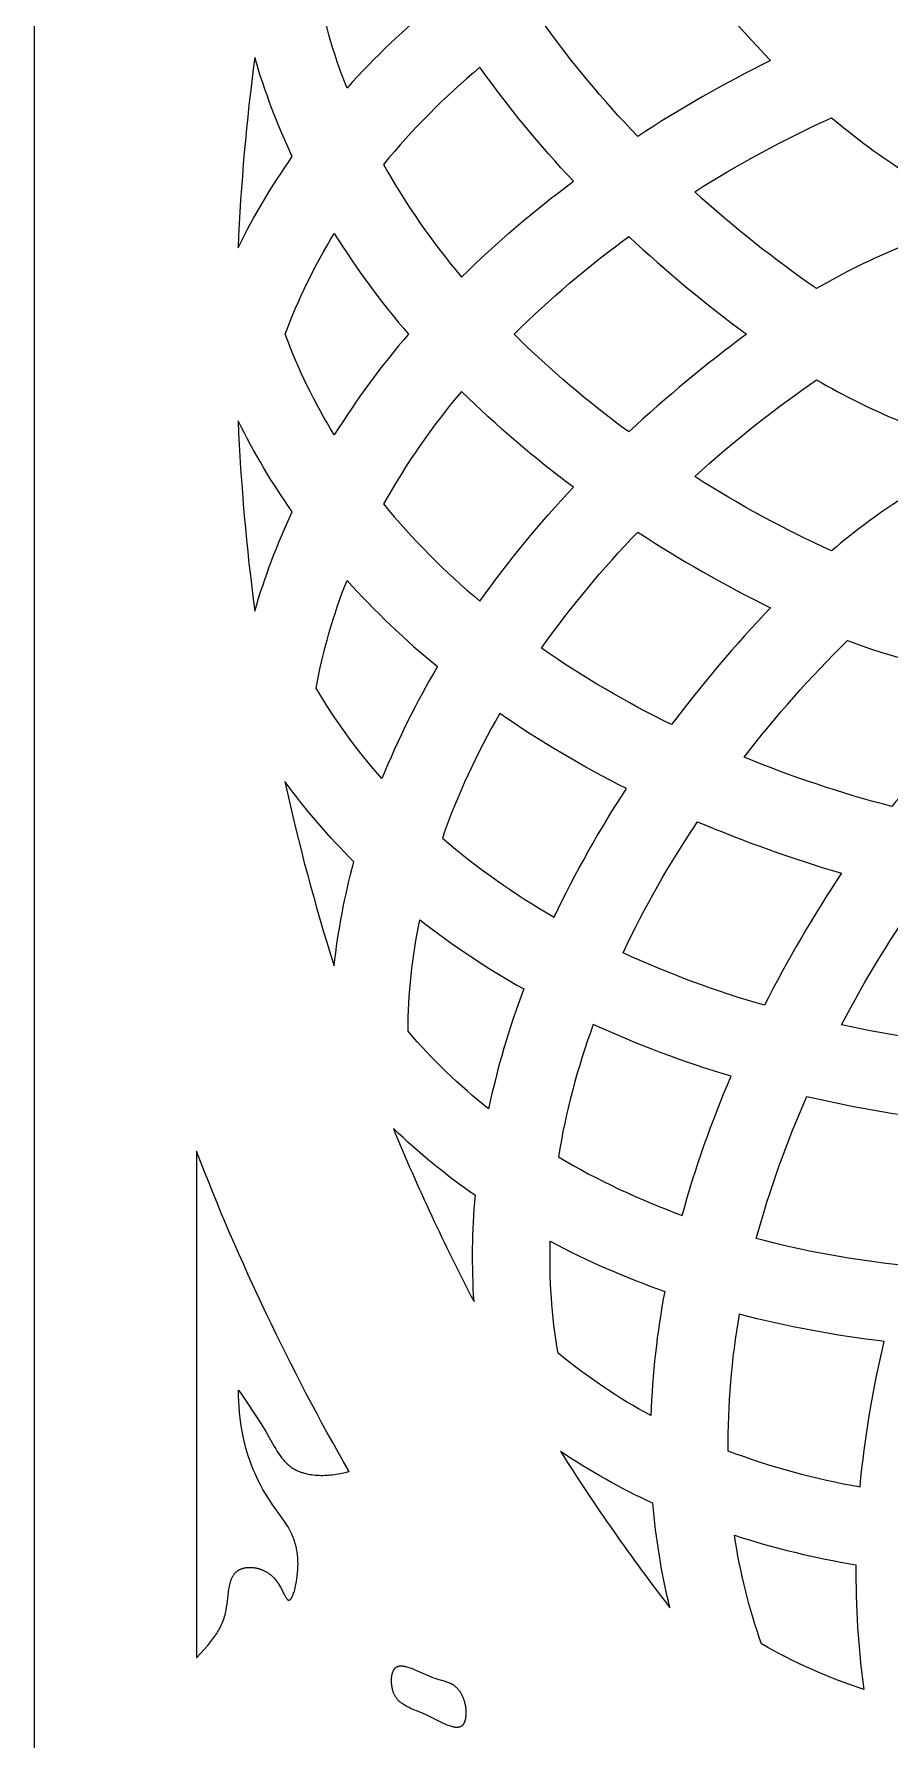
# Model space of a CAD drawing. Extents: x 198 to 1143, y 157 to 1987.
# Drawn here: x 197.6 to 374.3, y 782 to 1134.1 of the extents above; entities that cross this region are included whole.
import ezdxf

# ---------------------------------------------------------------- set-up
doc = ezdxf.new("R2010")
doc.units = 0
doc.layers.get('0').update_dxf_attribs({"linetype": 'CONTINUOUS'})

msp = doc.modelspace()

# ---------------------------------------------------------------- linework, layer by layer
for points in [[(197.57, 156.9), (1142.56, 156.9), (1142.56, 1987.4), (197.57, 1987.4)], [(286.04, 784.97), (286.01, 784.94), (285.97, 784.91), (285.94, 784.88), (285.91, 784.85), (285.87, 784.83), (285.84, 784.8), (285.8, 784.78), (285.77, 784.76), (285.73, 784.74), (285.69, 784.72), (285.65, 784.7), (285.62, 784.68), (285.58, 784.66), (285.54, 784.65), (285.5, 784.64), (285.45, 784.62), (285.41, 784.61), (285.37, 784.6), (285.33, 784.59), (285.28, 784.58), (285.24, 784.57), (285.2, 784.57), (285.15, 784.56), (285.1, 784.56), (285.06, 784.55), (285.01, 784.55), (284.96, 784.55), (284.92, 784.55), (284.87, 784.55), (284.82, 784.55), (284.72, 784.55), (284.62, 784.56), (284.51, 784.57), (284.41, 784.59), (284.3, 784.61), (284.19, 784.63), (284.08, 784.65), (283.97, 784.68), (283.86, 784.71), (283.62, 784.78), (283.38, 784.86), (283.14, 784.94), (282.89, 785.04), (282.64, 785.14), (282.38, 785.26), (281.85, 785.5), (278.56, 787.12), (277.43, 787.61), (275.35, 788.49), (274.88, 788.71), (274.65, 788.83), (274.42, 788.94), (274.2, 789.07), (273.99, 789.19), (273.79, 789.32), (273.69, 789.39), (273.59, 789.46), (273.49, 789.53), (273.4, 789.6), (273.31, 789.67), (273.21, 789.75), (273.12, 789.82), (273.04, 789.9), (272.95, 789.98), (272.87, 790.07), (272.79, 790.15), (272.71, 790.24), (272.63, 790.32), (272.55, 790.42), (272.48, 790.51), (272.41, 790.6), (272.34, 790.7), (272.28, 790.8), (272.21, 790.9), (272.15, 791.01), (272.09, 791.12), (272.03, 791.23), (271.98, 791.34), (271.92, 791.46), (271.87, 791.58), (271.82, 791.7), (271.77, 791.86), (271.72, 792.02), (271.67, 792.18), (271.62, 792.35), (271.58, 792.52), (271.55, 792.69), (271.51, 792.87), (271.49, 793.05), (271.46, 793.23), (271.44, 793.41), (271.43, 793.59), (271.41, 793.77), (271.41, 793.95), (271.4, 794.13), (271.4, 794.31), (271.41, 794.48), (271.42, 794.66), (271.43, 794.83), (271.45, 795), (271.47, 795.16), (271.5, 795.33), (271.53, 795.49), (271.55, 795.56), (271.57, 795.64), (271.59, 795.71), (271.61, 795.79), (271.63, 795.86), (271.66, 795.93), (271.68, 796), (271.71, 796.07), (271.73, 796.14), (271.76, 796.2), (271.79, 796.26), (271.82, 796.33), (271.85, 796.38), (271.88, 796.44), (271.92, 796.5), (271.95, 796.55), (271.99, 796.6), (272.01, 796.63), (272.03, 796.65), (272.05, 796.68), (272.07, 796.7), (272.09, 796.73), (272.11, 796.75), (272.14, 796.78), (272.17, 796.82), (272.21, 796.85), (272.24, 796.88), (272.28, 796.91), (272.32, 796.94), (272.36, 796.97), (272.4, 796.99), (272.44, 797.02), (272.48, 797.04), (272.52, 797.06), (272.56, 797.09), (272.6, 797.1), (272.65, 797.12), (272.69, 797.14), (272.74, 797.16), (272.78, 797.17), (272.83, 797.18), (272.87, 797.19), (272.92, 797.21), (272.97, 797.21), (273.02, 797.22), (273.07, 797.23), (273.12, 797.24), (273.17, 797.24), (273.22, 797.25), (273.27, 797.25), (273.32, 797.25), (273.38, 797.25), (273.43, 797.25), (273.48, 797.25), (273.54, 797.25), (273.65, 797.24), (273.76, 797.23), (273.88, 797.22), (274, 797.2), (274.12, 797.18), (274.24, 797.15), (274.36, 797.12), (274.49, 797.09), (274.74, 797.02), (275, 796.94), (275.27, 796.85), (275.54, 796.75), (276.09, 796.53), (279, 795.24), (279.58, 795), (279.87, 794.89), (280.15, 794.78), (280.43, 794.69), (280.7, 794.6), (282.51, 794.07), (282.75, 793.99), (282.98, 793.91), (283.21, 793.82), (283.33, 793.77), (283.44, 793.72), (283.55, 793.67), (283.65, 793.62), (283.76, 793.56), (283.87, 793.51), (283.97, 793.45), (284.07, 793.38), (284.17, 793.32), (284.27, 793.25), (284.37, 793.18), (284.46, 793.1), (284.56, 793.03), (284.65, 792.95), (284.74, 792.86), (284.83, 792.78), (284.92, 792.69), (285, 792.6), (285.09, 792.51), (285.17, 792.41), (285.25, 792.31), (285.33, 792.21), (285.4, 792.11), (285.48, 792.01), (285.55, 791.9), (285.62, 791.79), (285.69, 791.67), (285.76, 791.56), (285.83, 791.44), (285.89, 791.32), (285.95, 791.2), (286.01, 791.08), (286.07, 790.95), (286.12, 790.82), (286.18, 790.7), (286.23, 790.56), (286.28, 790.43), (286.32, 790.29), (286.37, 790.16), (286.41, 790.02), (286.46, 789.84), (286.51, 789.66), (286.55, 789.48), (286.59, 789.3), (286.62, 789.12), (286.65, 788.94), (286.68, 788.75), (286.7, 788.57), (286.72, 788.38), (286.74, 788.2), (286.75, 788.02), (286.76, 787.83), (286.76, 787.65), (286.76, 787.47), (286.76, 787.3), (286.75, 787.12), (286.74, 786.95), (286.72, 786.78), (286.7, 786.62), (286.68, 786.46), (286.65, 786.3), (286.62, 786.15), (286.6, 786.07), (286.58, 786), (286.56, 785.93), (286.54, 785.86), (286.51, 785.79), (286.49, 785.72), (286.47, 785.66), (286.44, 785.6), (286.41, 785.53), (286.38, 785.47), (286.35, 785.41), (286.32, 785.36), (286.29, 785.3), (286.26, 785.25), (286.23, 785.2), (286.19, 785.15), (286.17, 785.12), (286.15, 785.1), (286.14, 785.07), (286.12, 785.05), (286.1, 785.03), (286.08, 785.01), (286.06, 784.99)]]:
    msp.add_lwpolyline(points, close=True)
for points in [[(280.89, 1140.77, 0.037548), (262.21, 1122.97, -0.049372), (255.83, 1145.19, -0.049372), (269.43, 1163.89, 0.037548)], [(329.25, 1152.73, 0.029232), (349.68, 1128.64, 0.029232), (322.25, 1113, -0.037794), (302.38, 1136.98, -0.037794)], [(239.72, 1090.01, -0.039375), (250.91, 1108.82, -0.039375), (243.16, 1129.29, 0.022902)], [(308.97, 1103.74, -0.034459), (289.66, 1127.26, 0.046745), (269.74, 1107.17, 0.046745), (285.87, 1083.94, -0.034459)], [(362.3, 1116.85, 0.072141), (395.15, 1096.2, 0.072141), (359.21, 1081.57, -0.034729), (334.03, 1101.55, -0.034729)], [(274.89, 1072.15, 0.037548), (259.58, 1051.37, -0.049372), (249.44, 1072.15, -0.049372), (259.58, 1092.93, 0.037548)], [(320.44, 1092.32, 0.029232), (344.74, 1072.15, 0.029232), (320.44, 1051.98, -0.037794), (296.71, 1072.15, -0.037794)], [(308.97, 1040.56, -0.034459), (285.87, 1060.36, 0.046745), (269.74, 1037.13, 0.046745), (289.66, 1017.04, -0.034459)], [(359.21, 1062.73, 0.072141), (395.15, 1048.1, 0.072141), (362.3, 1027.44, -0.034729), (334.03, 1042.75, -0.034729)], [(243.16, 1015.01, -0.039375), (250.91, 1035.48, -0.039375), (239.72, 1054.29, 0.022902)], [(322.25, 1031.3, 0.029232), (349.68, 1015.66, 0.029232), (329.25, 991.57, -0.037794), (302.38, 1007.32, -0.037794)], [(280.89, 1003.53, 0.037548), (269.43, 980.41, -0.049372), (255.83, 999.11, -0.049372), (262.21, 1021.33, 0.037548)], [(365.57, 1008.9, 0.072141), (403.5, 1000.73, 0.072141), (374.74, 974.68, -0.034729), (344.24, 984.85, -0.034729)], [(319.94, 978.34, -0.034459), (293.76, 993.83, 0.046745), (281.9, 968.14, 0.046745), (305.01, 951.82, -0.034459)], [(259.56, 941.74, -0.039375), (263.64, 963.25, -0.039375), (249.36, 979.84, 0.022902)], [(334.62, 971.52, 0.029232), (364.36, 960.88, 0.029232), (348.42, 933.62, -0.037794), (319.23, 944.46, -0.037794)], [(381.18, 956.98, 0.072141), (419.96, 955.52, 0.072141), (396.15, 924.88, -0.034729), (364.35, 929.59, -0.034729)], [(298.72, 936.99, 0.037548), (291.45, 912.23, -0.049372), (274.81, 928.29, -0.049372), (277.23, 951.28, 0.037548)], [(341.55, 918.96, -0.034459), (313.07, 929.67, 0.046745), (305.86, 902.32, 0.046745), (331.45, 890.26, -0.034459)], [(357.19, 914.8, 0.029232), (388.32, 909.49, 0.029232), (377.36, 879.87, -0.037794), (346.73, 885.47, -0.037794)], [(288.45, 872.44, -0.039375), (288.73, 894.33, -0.039375), (271.78, 908.18, 0.022902)], [(231.13, 798.89), (233.43, 801.47), (233.87, 802), (234.3, 802.54), (234.71, 803.09), (234.91, 803.37), (235.1, 803.66), (235.29, 803.95), (235.47, 804.24), (235.65, 804.54), (235.82, 804.84), (235.99, 805.14), (236.15, 805.46), (236.3, 805.77), (236.44, 806.09), (236.58, 806.42), (236.7, 806.75), (236.82, 807.09), (236.93, 807.44), (237.03, 807.79), (237.12, 808.15), (237.18, 808.45), (237.24, 808.75), (237.35, 809.37), (237.44, 809.99), (237.74, 812.5), (237.82, 813.1), (237.87, 813.4), (237.93, 813.68), (237.99, 813.97), (238.05, 814.24), (238.12, 814.51), (238.16, 814.65), (238.2, 814.78), (238.24, 814.9), (238.29, 815.03), (238.34, 815.15), (238.38, 815.27), (238.44, 815.39), (238.49, 815.51), (238.55, 815.62), (238.6, 815.74), (238.67, 815.84), (238.73, 815.95), (238.8, 816.05), (238.87, 816.15), (238.94, 816.25), (238.98, 816.3), (239.02, 816.35), (239.05, 816.39), (239.09, 816.44), (239.14, 816.48), (239.18, 816.52), (239.22, 816.57), (239.26, 816.61), (239.31, 816.65), (239.35, 816.69), (239.4, 816.73), (239.44, 816.77), (239.49, 816.81), (239.54, 816.84), (239.58, 816.88), (239.63, 816.91), (239.67, 816.94), (239.72, 816.97), (239.81, 817.02), (239.91, 817.08), (240.01, 817.13), (240.11, 817.18), (240.22, 817.23), (240.32, 817.27), (240.43, 817.31), (240.54, 817.35), (240.66, 817.39), (240.77, 817.42), (240.89, 817.45), (241.01, 817.47), (241.13, 817.5), (241.25, 817.52), (241.37, 817.54), (241.5, 817.55), (241.62, 817.56), (241.75, 817.57), (241.88, 817.58), (242.01, 817.59), (242.14, 817.59), (242.27, 817.58), (242.41, 817.58), (242.54, 817.57), (242.67, 817.56), (242.81, 817.55), (242.94, 817.53), (243.08, 817.51), (243.22, 817.49), (243.35, 817.47), (243.49, 817.44), (243.63, 817.41), (243.76, 817.37), (243.9, 817.34), (244.04, 817.3), (244.17, 817.26), (244.31, 817.21), (244.45, 817.16), (244.58, 817.11), (244.72, 817.06), (244.85, 817), (244.99, 816.94), (245.12, 816.88), (245.25, 816.81), (245.38, 816.75), (245.51, 816.67), (245.64, 816.6), (245.77, 816.52), (245.89, 816.44), (246.02, 816.36), (246.14, 816.27), (246.26, 816.19), (246.38, 816.09), (246.5, 816), (246.62, 815.9), (246.73, 815.8), (246.85, 815.7), (246.96, 815.59), (247.07, 815.48), (247.17, 815.37), (247.28, 815.25), (247.38, 815.13), (247.5, 814.98), (247.63, 814.82), (247.74, 814.66), (247.86, 814.5), (247.97, 814.33), (248.07, 814.16), (248.28, 813.82), (248.47, 813.47), (249.29, 811.89), (249.43, 811.63), (249.5, 811.51), (249.57, 811.4), (249.64, 811.3), (249.67, 811.25), (249.7, 811.2), (249.74, 811.16), (249.77, 811.12), (249.8, 811.08), (249.83, 811.04), (249.85, 811.03), (249.86, 811.01), (249.88, 810.99), (249.9, 810.98), (249.91, 810.97), (249.93, 810.95), (249.94, 810.94), (249.96, 810.93), (249.98, 810.92), (249.99, 810.91), (250.01, 810.9), (250.02, 810.89), (250.02, 810.89), (250.03, 810.88), (250.04, 810.88), (250.05, 810.87), (250.06, 810.87), (250.06, 810.87), (250.07, 810.86), (250.08, 810.86), (250.09, 810.86), (250.1, 810.85), (250.11, 810.85), (250.12, 810.85), (250.13, 810.85), (250.14, 810.84), (250.15, 810.84), (250.16, 810.84), (250.18, 810.84), (250.19, 810.84), (250.2, 810.84), (250.21, 810.84), (250.22, 810.84), (250.23, 810.84), (250.24, 810.84), (250.25, 810.84), (250.26, 810.84), (250.28, 810.85), (250.29, 810.85), (250.3, 810.85), (250.31, 810.86), (250.32, 810.86), (250.33, 810.86), (250.34, 810.87), (250.35, 810.87), (250.36, 810.88), (250.38, 810.88), (250.39, 810.89), (250.4, 810.9), (250.41, 810.9), (250.42, 810.91), (250.43, 810.92), (250.44, 810.93), (250.45, 810.93), (250.46, 810.94), (250.47, 810.95), (250.48, 810.96), (250.5, 810.97), (250.51, 810.98), (250.53, 811), (250.55, 811.02), (250.57, 811.04), (250.59, 811.07), (250.61, 811.09), (250.64, 811.12), (250.66, 811.15), (250.68, 811.18), (250.7, 811.21), (250.72, 811.24), (250.74, 811.27), (250.78, 811.34), (250.83, 811.41), (250.87, 811.49), (250.91, 811.57), (250.95, 811.66), (250.99, 811.75), (251.03, 811.84), (251.11, 812.04), (251.18, 812.25), (251.26, 812.47), (251.33, 812.71), (251.4, 812.96), (251.47, 813.22), (251.53, 813.49), (251.65, 814.05), (251.76, 814.64), (251.86, 815.24), (251.94, 815.86), (252, 816.48), (252.05, 817.09), (252.08, 817.7), (252.09, 818.31), (252.08, 818.9), (252.07, 819.19), (252.05, 819.47), (252.03, 819.75), (252.01, 820.03), (251.97, 820.3), (251.94, 820.56), (251.9, 820.83), (251.86, 821.08), (251.81, 821.34), (251.75, 821.59), (251.7, 821.83), (251.64, 822.08), (251.58, 822.32), (251.51, 822.55), (251.44, 822.78), (251.36, 823.01), (251.21, 823.46), (251.04, 823.89), (250.85, 824.32), (250.66, 824.73), (250.46, 825.14), (250.25, 825.54), (250.03, 825.93), (249.8, 826.31), (249.56, 826.68), (249.32, 827.05), (248.82, 827.78), (246.75, 830.64), (246.24, 831.38), (245.76, 832.12), (245.29, 832.89), (244.84, 833.67), (244.4, 834.47), (243.99, 835.28), (243.59, 836.11), (243.21, 836.95), (242.85, 837.8), (242.51, 838.67), (242.19, 839.54), (241.89, 840.42), (241.61, 841.31), (241.34, 842.21), (241.1, 843.11), (240.88, 844.01), (240.68, 844.92), (240.46, 846.07), (240.27, 847.23), (240.11, 848.38), (239.99, 849.54), (239.9, 850.7), (239.84, 851.86), (239.82, 853.02), (239.83, 854.18), (240.52, 853.11), (244.09, 847.86), (244.78, 846.77), (245.46, 845.65), (247.19, 842.54), (247.49, 842.04), (247.8, 841.54), (248.11, 841.05), (248.44, 840.58), (248.61, 840.36), (248.78, 840.13), (248.96, 839.91), (249.14, 839.7), (249.32, 839.49), (249.51, 839.29), (249.71, 839.1), (249.91, 838.91), (250.11, 838.73), (250.32, 838.55), (250.43, 838.47), (250.54, 838.38), (250.65, 838.3), (250.76, 838.23), (250.91, 838.13), (251.06, 838.03), (251.21, 837.94), (251.36, 837.85), (251.52, 837.76), (251.68, 837.68), (251.85, 837.6), (252.01, 837.53), (252.18, 837.45), (252.35, 837.38), (252.52, 837.32), (252.69, 837.25), (252.86, 837.19), (253.04, 837.14), (253.22, 837.08), (253.4, 837.03), (253.76, 836.94), (254.13, 836.86), (254.51, 836.79), (254.89, 836.73), (255.27, 836.68), (255.66, 836.64), (256.05, 836.61), (256.44, 836.59), (256.84, 836.58), (257.23, 836.58), (257.63, 836.59), (258.03, 836.61), (258.43, 836.63), (258.82, 836.67), (259.22, 836.71), (259.61, 836.76), (260, 836.82), (260.39, 836.88), (260.78, 836.95), (261.16, 837.03), (261.54, 837.11), (261.91, 837.2), (262.28, 837.29), (262.64, 837.39, -0.038991), (231.13, 903.49)], [(327.83, 874.56, 0.037548), (324.97, 848.92, -0.049372), (305.79, 861.84, -0.049372), (304.19, 884.9, 0.037548)], [(373.15, 864.24, -0.034459), (343.24, 869.85, 0.046745), (340.88, 841.65, 0.046745), (368.18, 834.22, -0.034459)], [(328.92, 809.21, -0.039375), (325.4, 830.81, -0.039375), (306.3, 841.51, 0.022902)], [(367.34, 818.14, 0.037548), (368.97, 792.38, -0.049372), (347.85, 801.78, -0.049372), (342.26, 824.21, 0.037548)]]:
    msp.add_lwpolyline(points, format="xyb", close=True)

doc.saveas('drawing.dxf')
